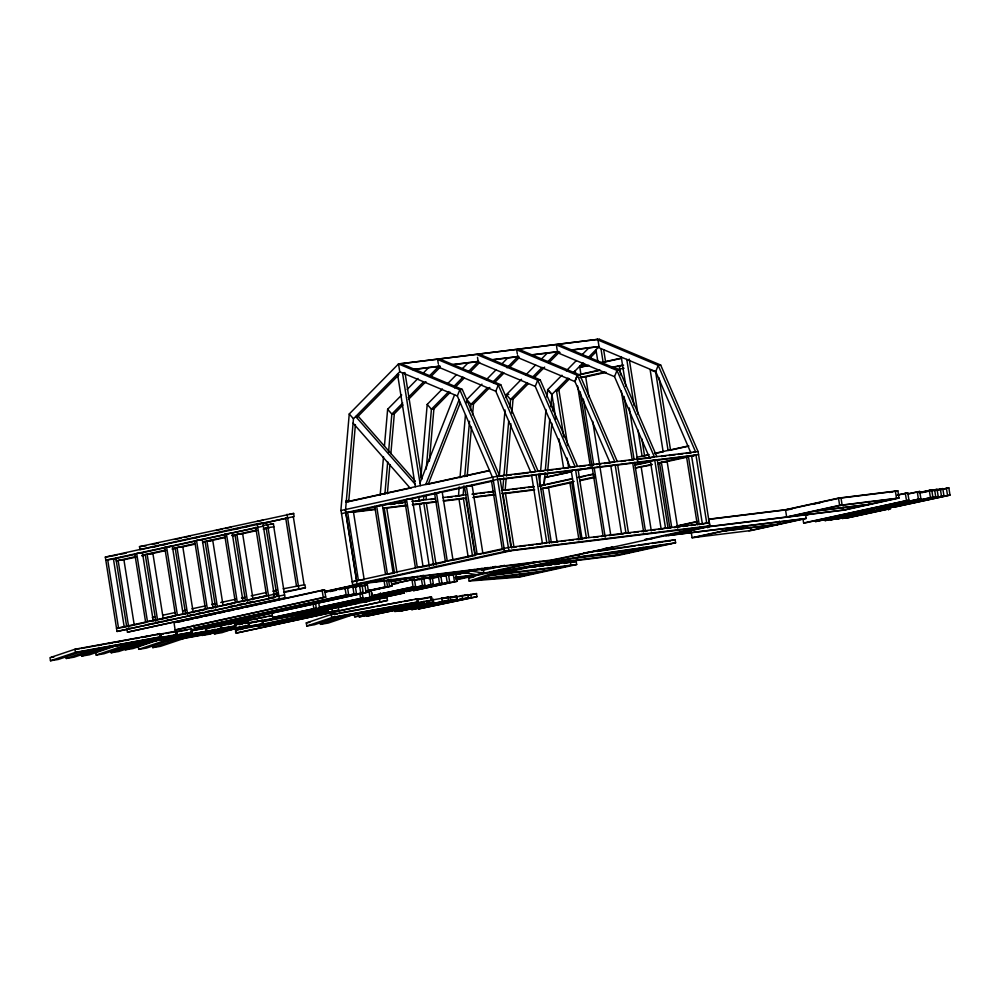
<?xml version="1.0" encoding="UTF-8"?>
<svg xmlns="http://www.w3.org/2000/svg" width="1000" height="1000" viewBox="0 0 1000 1000"><rect width="100%" height="100%" fill="white"/><g stroke="black" fill="none" stroke-linecap="round" stroke-linejoin="round"><path stroke-width="1.5" d="M499.663 475.938L462.275 389.425L401.012 363.638L398.5 363.938L349.25 413.988L340.863 510.55L497.188 476.238L698.062 451.55L709.712 525.9L705.35 526.862M345.575 509.525L353.462 418.775L399.75 371.75L457.337 395.988L492.463 477.275M348.812 500.513L346.025 500.887L346.188 501.912L348.713 501.6L355.4 424.625M380.175 495.112L383.512 456.8M384.438 446.062L387.638 409.275L401.725 394.963M384.9 494.038L387.713 461.75M388.512 452.525L391.85 414.075L402.75 403M387.375 493.738L389.913 464.525M390.85 453.75L394.325 413.775L403.038 404.913M419.212 496.388L418.812 500.975L423.537 499.938L423.938 495.325M420.812 477.987L427.212 404.412L442.375 389M426.213 469.188L431.425 409.212L448.862 391.5M426.012 499.637L426.413 495.025M429.35 461.2L433.9 408.913L450.25 392.3M455.375 496.488L458.475 496.112L459.188 486.925M459.988 477.725L465.45 414.875M466.512 402.612L466.788 399.55L481.95 384.137M463.913 485.85L463.113 495.075L458.387 496.112M464.712 476.625L469.525 421.262M470.462 410.5L471 404.35L487.35 387.738M467.188 476.325L471.463 427.113M472.537 414.812L473.475 404.05L489.812 387.438M499.3 475.925L505.025 410.012M506.087 397.75L506.35 394.688L521.525 379.275M502.688 490.213L503.75 477.912M504.025 474.837L508.7 421.012M509.9 407.175L510.575 399.487L526.912 382.875M505.163 489.913L506.1 479.15M506.362 476.075L510.9 423.787M511.838 413.025L513.05 399.188L528.3 383.675M539.45 484.637L540.375 473.913M540.638 470.838L545.975 409.538M547.038 397.275L547.7 389.6L551.912 394.4L555.812 419M545.1 472.837L544.038 485.138L544.65 477.525L568.062 472.625M545.375 469.762L549.775 419.012M550.85 406.712L551.912 394.4M547.175 477.137L547.438 474.062M547.712 470.988L551.85 423.312M552.925 411.012L553.587 403.325M419.95 482.887L454.575 394.825M457.337 395.988L459.8 389.725L462.275 389.425M459.025 399.9L425.775 484.462L428.25 484.162L460.375 402.463M438.275 363.575L437.625 359.487L498.263 385L535.65 471.512L530.925 472.55L495.8 391.262L498.263 385L500.737 384.7L538.125 471.213M570.375 467.7L535.25 386.413L537.712 380.15L540.188 379.85L577.575 466.362M617.275 461.488L579.888 374.975L577.288 375.288L574.825 381.55L517.888 357.6L517.513 355.225M517.3 353.862L516.65 349.775L577.288 375.288L574.95 381.538L610.075 462.825M556.35 344.888L616.987 370.412L654.375 456.925L649.65 457.962L614.525 376.675L616.987 370.412L619.45 370.112L656.85 456.625M689.112 453.288L690.913 452.887L655.738 371.613L658.2 365.35L660.675 365.037L698.062 451.55M357.013 417.388L398.988 374.725M407.137 389.462L417.975 378.45M423.387 372.95L428.8 367.45M408.2 397.463L423.45 381.962M428.9 376.425L437.625 367.562L440.1 367.275M408.488 399.375L425.925 381.662M431.375 376.125L440.1 367.262M447.788 383.5L456.463 374.688M461.875 369.188L468.375 362.587M454.312 385.962L463.025 377.1M468.475 371.562L477.2 362.7M454.6 387.875L464.412 377.9M469.862 372.362L479.663 362.4M486.287 379.738L496.037 369.825M501.45 364.325L507.95 357.725M492.788 382.2L502.6 372.238M506.962 367.812L516.763 357.837L519.25 357.55L509.438 367.5M494.175 383L503.988 373.038M525.85 374.875L535.6 364.963M541.025 359.462L547.525 352.863M532.362 377.337L542.175 367.375M547.625 361.838L556.337 352.975L558.825 352.688L549 362.638M534.837 377.038L544.65 367.075M561.938 375.213L547.7 389.675L551.912 394.475L568.062 378.062M566.312 370.763L576.163 360.763M581.638 355.2L589.3 347.413M573.438 372.6L583.125 362.762M588.513 357.287L598.2 347.45M557.625 390.887L569.462 378.862M581.3 366.825L584.525 363.55M589.913 358.075L596.362 351.512M50.487 660.738L75.475 652.337L161.213 636.825L160.712 633.737L74.987 649.237L50 657.65L50.487 660.738L58.25 659.463L81.725 651.562L161.2 636.838M65.95 656.413L66.275 658.475L91.263 650.062L177 634.562L176.513 631.462L175.438 631.275L157.287 634.637M177.2 631.413L190.8 628.888L191.887 629.075L192.375 632.175L97.513 649.287L74.037 657.2L66.275 658.475M81.325 654.025L81.65 656.087L106.638 647.675L192.362 632.175M111.85 646.5L95.688 651.95L96.175 655.05L103.938 653.775L127.413 645.863L235.95 625.925L235.475 622.825L234.387 622.638L192.062 630.475M112.875 646.9L89.412 654.812L81.65 656.087M96.175 655.05L121.163 646.637L206.9 631.138L206.4 628.038L205.338 627.85L191.725 630.363M110.875 650.65L111.2 652.725L136.188 644.312L221.912 628.812L221.425 625.712L220.35 625.525L220.85 628.612L221.925 628.812M142.425 643.538L118.963 651.438L111.2 652.725M150.225 641.425L125.237 649.837L133 648.562L156.463 640.65L152.725 641.112M155.875 640.3L138.238 646.237L138.725 649.338L146.488 648.062L169.95 640.163L249.438 625.425L248.95 622.325L247.875 622.137L235.787 624.375M138.725 649.338L163.713 640.925L249.45 625.425M152.425 645.55L152.75 647.613L177.725 639.2L263.475 623.7L262.975 620.6L261.9 620.413L245.275 623.5M221.887 625.438L272.113 615.45M263.463 623.7L183.975 638.438L160.5 646.338L152.75 647.613M228.137 624.663L232.537 623.175L226.287 623.95M207.675 633.475L201.8 635.462L209.55 634.188L216.887 631.712M227.5 629.475L214.275 633.925L222.037 632.65L233.775 628.7M306.288 622.913L331.262 614.5L417.887 598.825L418.375 601.925L331.763 617.587L306.775 626L306.288 622.913L309.862 622.312M334.575 614.712L337.512 613.725L331.262 614.5L331.763 617.587L418.375 601.925M338 616.825L314.538 624.725L306.775 626M320.15 622.275L320.475 624.338L345.462 615.925L432.062 600.262L431.575 597.175L430.5 596.975L416.75 599.525M432.062 600.262L351.7 615.163L328.237 623.062L320.475 624.338M468.675 577.962L481.9 573.513M400.075 363.825L597.875 339.338L599.025 346.562L572.475 350M597.875 339.338L398.537 363.95L459.8 389.725L497.188 476.238L508.837 550.588L710.588 525.737L553.562 560.2M588.725 365.288L579.812 367.238L588.225 365.637M600.612 362.675L621.413 358.113M604.562 362.05L620.913 358.462M579.138 374.55L599.938 369.988M611.825 367.375L619.263 365.737L620.712 374.975M598.787 370.55L580.95 374.475L579.65 366.213L582.112 365.9M612.15 367.625L622.55 365.337M581.112 377.325L604.888 372.1M616.775 369.487L624.075 368.3M583.913 377.262L606.2 372.375M139.5 546.638L293.65 513.425L294.137 516.525L139.987 549.738L139.5 546.638L146.088 545.825M152.175 544.487L158.262 543.15M175 539.487L181.075 538.15M184.125 537.475L190.212 536.138M216.062 530.462L222.15 529.125M225.2 528.462L231.275 527.125M257.137 521.45L263.225 520.112M289.088 514.438L293.65 513.425M346.188 501.912L489.513 470.45M348.713 501.6L411.213 487.875M427.975 484.2L488.938 470.812M263.35 526.163L274.637 597.4L117.013 631.45L105.325 557.1L257.188 523.75L266.363 522.55L266.837 525.575M117.175 555.05L105.325 557.1M120.213 554.388L126.287 553.05M152.1 547.388L158.175 546.05M161.213 545.388L167.288 544.05M193.1 538.387L199.175 537.05M202.213 536.388L208.287 535.05M234.1 529.375L240.175 528.05M243.212 527.375L249.288 526.05M256.887 524.375L262.962 523.05L263.45 526.138L105.825 560.188M264.488 522.962L266.363 522.55M263.712 523.212L286.537 518.2M263.075 525.45L273.412 523.737L273.9 526.838L268.038 527.562L279.312 598.8L127.463 632.15L126.962 629.05L130 628.375M270.375 524.4L273.412 523.737M113.112 559.15L135.887 554.15M140.45 553.15L164.737 547.812M167.775 547.15L195.113 541.15M199.675 540.15L228.525 533.812M231.562 533.138L255.863 527.812M116.275 560.887L136.012 556.55M142.088 555.212L164.862 550.212M172.463 548.55L195.238 543.55M202.825 541.888L225.613 536.875M231.688 535.55L255.975 530.212M263.575 528.55L268.125 527.55L267.638 524.45M122.037 560.175L135.712 557.175M141.788 555.837L144.825 555.175M149.375 554.175L166.075 550.513M172.15 549.175L175.188 548.513M181.262 547.175L194.938 544.175M202.525 542.5L205.562 541.838M208.6 541.175L225.3 537.5M232.9 535.837L235.938 535.175M240.487 534.175L257.2 530.5M263.263 529.175L269.337 527.837M341.525 513.638L497.675 479.338L698.562 454.65M351.538 511.987L353.4 511.575L364.2 579.712L358.425 580.425L347.638 512.288L353.4 511.575M410.425 499.05L412.3 498.638L423.088 566.788L417.325 567.487L406.525 499.35L412.3 498.638M470.262 485.913L472.137 485.5L482.925 553.65M352.362 511.887L375.175 506.875M378.212 506.2L405.6 500.2M410.163 499.188L439.062 492.85M442.113 492.175L464.925 487.163M469.487 486.163L492.312 481.163M571.562 467.45L575.1 466.662L537.712 380.15L477.075 354.637M564.338 472.8L571.8 471.4M611.25 462.562L614.8 461.788L577.413 375.275M544.587 477.537L571.575 471.613M577.562 470.3L585.037 468.65M588.025 468L591.025 467.337M637.112 457.225L649.075 454.588M655.062 453.275L687.962 446.05M644.075 455.938L648.562 454.95M654.538 453.638L663.512 451.662M669.5 450.35L688.95 446.075M540.375 485.613L572.163 478.638M578.212 477.312L593.35 473.988L593.837 477.088L580.225 480.075M650.088 461.525L634.95 464.85L637.837 464.5M656.15 460.2L659.175 459.538M539.312 486.175L545.788 484.75M547.275 484.425L572.525 478.875M578.462 477.575L585.887 475.95M587.7 475.55L593.663 474.237M629.3 407.925L638.25 464.45L649.513 462.025M693.238 452.375L695.588 451.863L658.2 365.35L596.938 339.562L599.438 339.325M540.862 488.713L574.163 481.4M652.1 464.3L635.45 467.95L651.812 464.913M658.15 462.962L688.425 456.325L699.212 524.462M546.638 488.013L570.85 482.688M579.938 480.7L595.075 477.375M657.862 463.587L660.9 462.925M663.925 462.25L688.138 456.938M691.162 456.275L694.188 455.613L657.113 460.163M152.3 617.537L155.338 616.875M162.95 615.2L175.113 612.537M182.725 610.862L185.763 610.188M191.85 608.862L205.538 605.85M216.188 603.513L211.625 604.513L215.875 604M220.75 602.513L235.963 599.175M242.05 597.837L245.087 597.163M251.175 595.837L266.388 592.487M274 590.825L277.038 590.15M283.125 588.812L304.925 584.663L305.425 587.762L284.125 592.438M116.525 628.35L274.15 594.3M152.787 620.638L155.838 619.975M161.912 618.638L175.613 615.625M183.212 613.962L186.262 613.288M193.863 611.625L206.038 608.95M212.113 607.612L215.162 606.95M222.763 605.275L234.938 602.6M253.188 598.6L266.875 595.588M272.962 594.25L277.525 593.25M283.612 591.912L305.425 587.762M123.812 627.312L146.588 622.312M154.175 620.638L175.438 615.975M183.038 614.312L205.812 609.3M213.4 607.638L234.662 602.975M242.262 601.3L266.55 595.975M273.475 594.775L278.038 593.775M146.713 624.712L152.787 623.375M155.825 622.712L161.9 621.375M164.938 620.712L171.012 619.375M187.712 615.712L193.787 614.375M196.825 613.713L202.9 612.375M205.938 611.712L212.013 610.375M228.713 606.712L234.788 605.375M237.825 604.712L243.9 603.375M246.938 602.712L253.012 601.375M269.713 597.7L284.6 595M117.013 631.45L274.637 597.4M352.188 581.788L508.475 547.475M352.312 581.775L356.675 580.812L345.4 509.588M424 566.663L445.3 561.987M452.9 560.312L475.712 555.312M483.325 553.638L503.1 549.3M273.8 526.862L285.087 598.088L127.463 632.15M322.125 590.237L174.013 622.75L175.15 629.987L325.75 597.163L324.6 589.925L322.125 590.237L323.275 597.463L175.15 629.987M178 622.112L184.037 620.788M187.062 620.125L193.113 618.8M196.137 618.138L202.175 616.812M205.2 616.15L215.775 613.825M218.8 613.162L224.85 611.838M227.875 611.163L233.912 609.837M236.938 609.175L242.987 607.85M246.012 607.188L267.162 602.537M270.188 601.875L324.6 589.925M509.462 550.45L352.562 584.9L553.688 560.188M324.412 591.625L360.925 583.612M363.638 583.125L511.2 550.725M543.9 543.4L546.812 542.762L536.013 474.625L531.65 475.588L542.45 543.725M325.375 591.65L352.75 585.638M325.238 591.888L357.8 584.725M324.675 592.25L347.45 587.25L348.587 594.475L196.737 627.812L194.262 628.125L193.8 625.225M330.062 591.587L336.138 590.25M339.175 589.587L355.312 586.287L356.45 593.513L202.125 627.15L356.45 593.513M344.675 588.612L355.312 586.287M352 587.425L362.062 585.45L363.2 592.675L208.875 626.325L363.2 592.675M352.95 587.45L362.062 585.45M358.837 586.438L367.388 584.8L368.537 592.025L214.2 625.675L368.537 592.025M359.8 586.462L367.388 584.8M583.475 538.538L586.388 537.9L575.588 469.762L571.225 470.725L582.025 538.862M392.125 583.862L414.412 579.212L415.55 586.438L371.938 595.775L371.025 589.987M391.55 584.225L414.412 579.212M194.262 628.125L348.587 594.475M413.7 580.037L423.787 578.062L424.938 585.288L381.325 594.625L424.938 585.288M413.125 580.4L423.787 578.062M366.8 590.862L387.525 586.55L386.65 581.05M367.75 590.9L387.525 586.55M419.113 579.663L433.8 576.75M368.237 590.975L392.013 586L390.925 579.113M426.15 578.362L432.25 577.025L433.387 584.25L389.787 593.587L433.387 584.25M366.15 591.675L392.013 586M432.262 577.612L440.825 575.962L441.975 583.188L398.363 592.525L441.975 583.188M428.638 578.638L440.825 575.962M430.863 578.663L436.95 577.325M440 576.65L446.087 575.312L447.238 582.55L406.1 591.575L449.712 582.238L448.562 575.013L442.475 576.35M448.738 575.438L453.312 574.425L454.45 581.663L413.312 590.688L456.925 581.35L455.775 574.125L449.688 575.462M667.738 527.95L670.713 527.3M676.65 526L697.45 521.425M670.212 527.65L667.15 528.337L670.863 527.938M676.15 526.35L696.95 521.775M481.587 570.525L504.45 565.513M271.775 611.788L272.688 617.562L316.3 608.225L315.387 602.45M318.738 602.975L319.425 607.3L363.025 597.975L362.113 592.188M371.938 595.775L415.55 586.438M316.3 608.225L272.688 617.562M363.025 597.975L319.425 607.3M372.413 596.812L328.812 606.15L372.413 596.812L371.725 592.475M380.875 595.775L337.262 605.112L380.875 595.775L380.412 592.888M456.163 579.312L536.95 561.575M456.763 579.738L540.05 561.45M389.45 594.725L345.838 604.062L389.45 594.725L389 591.838M397.188 593.775L353.587 603.112L397.188 593.775L396.737 590.875M552.05 559.975L612.675 547.212L605.025 548.337M699.7 527.55L644.85 539.6L650.625 538.888M243.137 628.3L316.112 612.913L252.362 626.912L243.512 628.362L242.812 626.237M404.4 592.888L360.8 602.225L404.4 592.888L403.95 590M338.237 607.5L386.962 597.362L387.463 600.45L236.6 633.013L236.112 629.925L255.925 625.575M846.025 509.688L707.513 526.7L665.913 535.837L804.325 518.837M240.075 629.612L243.088 628.95M364.175 602.362L367.212 601.7M382.413 598.362L386.962 597.362M668.3 535.575L709.987 526.4L708.838 519.163L790.775 509.1M838.487 498.113L785.512 509.75L786.663 516.975L839.638 505.337L899 498.05L897.85 490.825L838.487 498.113L839.638 505.337M787.987 509.438L840.962 497.812L842.113 505.037L789.137 516.663M328.4 611.388L258.05 626.2L328.4 611.388L328.075 609.325M491.763 574.963L533.362 565.825M497.525 574.25L539.138 565.112M338.8 610.2L264.163 625.95L338.8 610.2L338.312 607.1L333.038 607.75M387.463 600.45L236.55 633.025L235.725 633.125L235.55 629.963M564.425 563.45L570.413 562.137L570.9 565.225L519.987 576.413L519.55 573.3M659.887 542.487L662.925 541.825M889.325 492.45L895.375 491.125L896.525 498.35L843.55 509.988L843.088 507.088M571.712 562.413L576.188 561.425L576.675 564.525L519.338 577.112L469.125 581.062L539.487 572.1M671.587 540.475L675.125 539.7L675.612 542.8L618.275 555.388L532.537 565.925M894.825 491.488L897.85 490.825M691.162 531.962L692.075 537.737L745.062 526.112M694.55 537.438L747.525 525.8M612.513 556.1L663.363 544.925M805.5 515.112L813.062 513.45M897.75 494.85L907.788 492.887L908.938 500.125L806.1 522.7L803.625 523.013L802.938 518.663M897.2 495.213L907.788 492.887M908.175 493.75L919.725 491.45L920.875 498.688L815.562 521.575L920.875 498.688M907.625 494.113L919.725 491.45M918.675 492.6L931.737 489.975L932.887 497.2L877.438 509.137L932.887 497.2M354.675 616.8L369.425 614.2L354.675 616.8L354.35 614.738M365.25 614.513L412.625 604.663L371.025 613.8L365.25 614.513L364.925 612.45M919.638 492.638L931.737 489.975M432.75 599.913L448.225 597.15L448.713 600.25L399.325 611.1L394.787 611.45L394.462 609.388M920.975 492.612L937.062 489.325L938.213 496.55L882.763 508.488L938.213 496.55M921.925 492.65L927.987 491.312M931.012 490.65L937.062 489.325M748.875 530.775L801.862 519.15M932.763 490.588L942.8 488.612L943.95 495.838L888.5 507.775L943.95 495.838M442.238 598.462L448.225 597.15M805.512 514.1L806.2 518.438L751.35 530.475L692.075 537.737M899 498.05L844.15 510.1L708.112 526.812M424.175 603.237L359.188 616.875L424.175 603.237L423.85 601.175M442.65 598.562L456.725 596.112L457.212 599.212L401.225 610.862L457.212 599.212M933.713 490.613L942.8 488.612M935.788 490.5L948.85 487.875L950 495.1L894.55 507.038L950 495.1M941.287 489.538L948.85 487.875M450.812 597.413L456.725 596.112M433.587 602.125L366.538 616.2L433.587 602.125L433.1 599.025M451.675 597.65L467.912 594.65L468.4 597.737L411.775 609.625L468.4 597.737M458.963 596.613L467.912 594.65M464.762 595.588L476.5 593.562L477 596.663L418.562 608.938L477 596.663M394.787 611.45L448.713 600.25M467.525 595.538L476.5 593.562M803.625 523.013L908.938 500.125M876.988 510.275L835.85 519.312L879.463 509.975L876.988 510.275L876.525 507.388M888.413 508.875L846.8 518.013L890.875 508.575L888.413 508.875L888.575 509.913M390.125 581.6L417.612 576.5M420.662 575.938L423.725 575.363M393.25 581.4L400.825 580M403.862 579.438L406.887 578.875M392.137 584.412L398.25 583.275M413.525 580.45L421.163 579.025M424.212 578.462L474.6 569.55M431.65 577.475L490.988 567.5M81.225 648.462L137.787 637.987M140.838 637.413L160.712 633.737M98.325 645.562L101.35 645M108.912 643.6L111.938 643.037M114.963 642.475L122.513 641.075M125.538 640.512L128.562 639.963M136.125 638.562L139.15 638M142.175 637.438L149.725 636.038M159.688 634.575L163.588 633.925M165.8 633.45L174.975 631.75M473.85 577.112L468.638 577.975L469.175 581.062L494.15 572.65L493.825 570.588L494.087 572.663L579.625 556.812L675.612 542.8M178.125 631.625L187.288 629.925M500.337 571.888L580.875 556.987L643.475 549.3L643.15 547.225M192.65 630.588L265.9 617M268.938 616.438L271.962 615.875M254.05 619.587L257.1 619.012M206.137 628.538L221.425 625.712M236.725 624.6L248.95 622.325M239.225 624.612L242.25 624.05M248.162 623.088L300.1 613.462M157.775 640.025L160.8 639.462M174.412 636.938L181.975 635.538M184.988 634.975L188.012 634.412M206.163 631.05L209.188 630.5M212.2 629.938L215.225 629.375M218.25 628.812L235.963 625.925L235.463 622.825M249.213 623.15L262.975 620.6M261.837 620.938L307.337 612.5M310.363 611.95L313.4 611.388M262.175 621.263L314.113 611.638M262.188 621.65L316.775 611.538M319.812 610.975L325.875 609.85L324.8 609.663M339.025 613.45L373.913 606.987M376.938 606.425L401.2 601.925M404.237 601.362L411.825 599.95M414.85 599.388L417.887 598.825M419.45 599.425L431.575 597.175M455.913 578.312L471.275 575.788M455.775 578.725L468.088 576.7M51.288 657.438L53.875 657.013M583.713 553.038L675.125 539.7M597.025 551.45L635.25 545.862M638.3 545.425L649 543.862M652.062 543.413L662.763 541.85M664.4 541.613L670.45 540.725L668.662 541.225M477.638 569.1L482.212 568.438M485.262 567.987L488.312 567.55M492.875 566.875L495.925 566.438M494.05 567.05L497.113 566.613M501.7 565.938L504.75 565.487M670.938 543.825L580.7 557L579.625 556.812L579.3 554.738M437.625 359.487L440.1 359.175L500.737 384.7M412.35 369.5L440.125 366.087M452.463 364.575L478.688 361.35M491.037 359.837L518.8 356.425M531.138 354.9L558.913 351.488M569.712 350.163L599.025 346.562M415.112 369.35L438.25 366.5M452.137 364.8L478.363 361.575M493.787 359.675L516.938 356.838M532.362 354.938L555.5 352.088M560.062 352.425L557.587 352.738L614.525 376.675M404.988 372.612L402.512 372.912L420.387 485.65M618.438 365.838L623.587 365.213M579.913 377.575L585.688 376.863L588.85 396.812M508.825 394.387L506.35 394.688L510.575 399.487L513.05 399.188M394.325 413.775L391.85 414.075L387.638 409.275M433.9 408.913L431.425 409.212L427.212 404.412M473.475 404.05L471 404.35L466.788 399.55M499.012 476.438L503.638 475.875M506.737 475.487L511.375 474.925M514.462 474.538L528.362 472.837M539.188 471.5L543.812 470.938M546.912 470.55L553.088 469.787M556.175 469.412L560.812 468.85M563.913 468.462L568.538 467.9M579.362 466.562L585.538 465.8M588.625 465.425L593.263 464.85M596.35 464.475L600.988 463.913M604.087 463.525L610.262 462.762M621.075 461.438L625.712 460.863M628.8 460.487L633.438 459.913M636.525 459.538L650.438 457.825M661.25 456.5L665.888 455.925M668.975 455.55L675.163 454.787M678.25 454.412L682.887 453.837M685.975 453.462L690.812 452.863M499.5 479.538L531.95 475.55M538.125 474.787L572.125 470.613M576.763 470.037L612.3 465.675M616.938 465.1L654.013 460.55M472.137 485.5L466.362 486.213L477.15 554.35L481.488 553.825M380.938 505.213L405.662 502.175M411.838 501.413L435.012 498.562M442.75 497.612L465.925 494.775M472.1 494.012L493.738 491.35M501.463 490.4L533.913 486.413M540.087 485.65L544.725 485.087M390.475 504.462L395.112 503.888M398.2 503.512L402.837 502.938M415.2 501.425L419.837 500.85M430.65 499.525L435.288 498.95M447.65 497.438L452.287 496.863M472.375 494.4L477.013 493.825M480.1 493.45L484.738 492.875M487.825 492.5L494.012 491.737M504.825 490.412L509.462 489.837M512.55 489.462L517.188 488.888M520.275 488.512L524.913 487.938M528 487.562L534.188 486.8M350.525 512.112L375.25 509.075M382.975 508.125L406.15 505.275M412.325 504.513L437.05 501.475M443.237 500.712L466.413 497.863M474.137 496.912L494.225 494.45M501.95 493.5L534.4 489.513M353.888 512.112L375.525 509.462M386.337 508.125L406.425 505.662M412.6 504.9L421.912 503.762M424.963 503.387L435.788 502.05M443.512 501.1L462.05 498.825M472.863 497.5L494.5 494.837M503.775 493.7L534.675 489.9M207.975 541.038L210.85 540.675M169.05 546.725L164.725 547.263L175.512 615.4M839.1 498.225L892 491.725M815.425 503.562L819.963 503.013M812.038 504.162L815.062 503.787M708.512 519.388L791.988 509.125M840.238 505.45L894.65 498.762M508.35 547.5L709.225 522.812M511.712 547.5L516.35 546.938M519.438 546.55L525.612 545.788M528.713 545.413L533.337 544.85M536.438 544.462L541.075 543.9M551.888 542.562L558.062 541.8M561.163 541.425L565.788 540.85M568.888 540.475L573.525 539.913M576.613 539.525L582.788 538.763M593.612 537.438L598.237 536.862M601.337 536.487L605.962 535.913M609.062 535.538L622.962 533.825M627.6 533.263L630.688 532.875M633.787 532.5L638.413 531.925M641.513 531.55L647.688 530.788M650.775 530.413L655.413 529.837M658.5 529.462L661.6 529.087M673.962 527.562L680.138 526.8M683.225 526.425L687.862 525.85M690.95 525.475L695.588 524.9M698.675 524.525L703.312 523.95M815.062 510.975L869.475 504.288L869.013 501.4M813.188 511.388L867.6 504.7M503.988 548.45L504.475 551.55L705.475 526.85M670.163 535.163L806.2 518.438M646.725 539.188L652.5 538.475M725.4 530.675L779.825 523.987L779.362 521.087M723.538 531.087L777.95 524.4M272.825 591.225L275.712 590.862M241.462 597.962L244.35 597.612M557.925 559.25L357.05 583.925L345.275 509.6M573.15 558.425L638.488 550.388M347.45 587.25L344.975 587.55L346.125 594.775M441.413 575.812L468.837 572.45M441 576.35L444.038 575.975M448.612 575.413L453.188 574.85M456.225 574.475L460.8 573.913M540.25 564.5L617.487 555L617.163 552.938M522.737 567.987L576.188 561.425M532.987 567.212L536.075 566.838M539.163 566.45L543.8 565.887M546.888 565.5L551.525 564.938M554.612 564.562L559.25 563.987M279.312 598.8L285.087 598.088M455.575 577.238L478.5 574.412M504.263 571.175L515.05 569.837M494.087 572.663L500.4 571.888L476.887 579.788L524.062 576.075M455.175 577.762L473.475 575.513M499.275 572.263L510.062 570.938M211.625 607.888L207.3 608.425L196.5 540.288L202.275 539.575L213.062 607.712M490.938 575.062L576.675 564.525M488.675 575.812L565.913 566.325M152.65 617.463L155.538 617.112M323.275 597.463L325.75 597.163M447.238 582.55L449.712 582.238M454.45 581.663L456.925 581.35M479.137 579.038L544.475 571L544.15 568.938M151.788 621.025L147.463 621.562L136.675 553.425L142.438 552.712L153.238 620.85M404.288 590.7L403.462 590.8L407.25 590.462M79.975 648.625L74.987 649.237L75.475 652.337L81.725 651.562M345.45 615.938L351.7 615.163M163.713 640.925L169.95 640.163M177.725 639.2L183.975 638.438M91.263 650.062L97.513 649.287M127.413 645.863L121.163 646.637L120.838 644.575M236.112 629.925L238.75 629.712M477.575 569.1L483.4 570.138L483.888 573.225L469.338 570.662M463.925 571.1L465.012 571.287M461.15 572.013L476.3 574.688M599.412 339.263L660.675 365.037M598.175 347.388L655.738 371.613M558.812 344.588L619.45 370.112M519.125 349.462L579.763 374.988M479.55 354.325L540.188 379.85M535.25 386.413L478.312 362.463L477.5 357.362M495.8 391.262L438.875 367.3L438.488 364.938M415.375 481.337L358.162 416.213L355.688 416.525L414.938 483.963M349.25 413.988L353.462 418.775M353.088 423.137L409.988 487.912M946.388 488.175L947.525 495.4M940.325 488.925L941.475 496.15M934.587 489.625L935.738 496.85M929.275 490.275L930.413 497.512M917.25 491.763L918.4 498.988M905.312 493.188L906.462 500.425M750.375 527.45L750.837 530.337M707.513 526.7L707.675 527.737M686.55 456.725L697.35 524.875M659.112 377.863L670.55 450.112L668.075 450.425L655.662 372.025L650.138 369.7L663.1 451.512M677.7 528.175L667.138 461.55L661.375 462.262L671.688 527.375M659.5 462.675L669.812 527.775M657.212 459.738L668 527.875M629.25 359.1L638 414.375M641.888 438.938L644.562 455.825L642.1 456.125L637.962 430.025M626.775 359.4L634.075 405.462M641.075 466.35L651.287 530.8M621.25 357.075L625.887 386.35M624.113 396.463L634.075 459.387M634.562 462.45L645.5 531.512M621.275 390.737L632.212 459.8M632.7 462.863L643.637 531.925M603.675 349.812L605.575 361.825L603.1 362.125L600.962 348.612M617.638 464.6L628.425 532.737M628.938 552.388L629.038 553.025M595.975 349.7L597.875 361.725M627.062 552.375L627.225 553.425M618.175 554.75L618.275 555.388M592.737 421.375L610.725 534.938M583.312 399.062L593.763 465.05M594.25 468.125L605.188 537.188M580.225 391.8L603.075 536.062M575.2 370.725L575.688 373.8M577.638 386.075L590.275 465.913M578.062 469.462L588.85 537.6M556.562 346.25L557.212 350.35M567.712 445.65L558.837 389.588L556.362 389.888L563.8 436.863M571.712 481.938L580.825 539.487M567.163 458.075L568.6 467.163M569.837 482.35L578.95 539.9M558.975 438.988L563.6 468.188M557.137 542.112L548.513 487.6L542.737 488.3L551.375 542.812M538.488 474.325L549.5 543.225M505.412 493.075L514.05 547.587M502.938 493.375L511.575 547.888M500.15 479.038L510.95 547.175M492.825 477.2L504.6 551.538M491.45 480.712L502.238 548.85M464.487 486.625L475.288 554.763M465.838 497.938L474.963 555.475M472.488 555.775L463.375 498.237L459.012 499.2L468.125 556.737M470.737 594.275L471.225 597.375M462.137 595.35L462.638 598.45M462.113 598.288L462.275 599.338M460.288 598.6L460.462 599.738M436.45 492.788L447.238 560.925L453.013 560.212L442.212 492.075L434.575 493.2L445.363 561.337M450.125 596.925L450.625 600.013M438.35 576.263L439.5 583.5M441.625 597.962L442.125 601.062M426.275 502.8L436.1 564.888M405.225 374.113L421.863 479.225M433.625 565.188L423.8 503.1L419.438 504.062L429.263 566.15M398.5 363.938L399.775 371.763M397.525 374.012L415.375 486.725M429.775 577.325L430.913 584.55M430.5 596.975L430.988 600.075M426.662 600.862L426.987 602.938M421.325 578.362L422.463 585.588M404.663 499.762L415.45 567.9M416.812 598.638L417.3 601.737M417.25 601.987L417.575 604.05M411.938 579.513L413.075 586.737M386.7 507.663L397.013 572.775M384.225 507.962L394.538 573.075M388.45 579.425L389.538 586.3M374.738 506.325L385.538 574.475M383.963 579.975L385.05 586.85M379.387 598.462L379.875 601.562M368.8 589.888L369.95 597.125M364.913 585.1L366.062 592.325M359.588 585.75L360.737 592.987M359.875 593.938L360.562 598.275M362.512 612.938L362.837 615.013M341.037 510.538L352.688 584.888M352.837 586.587L353.975 593.812M331.875 608.938L332.212 611M325.812 609.5L326.138 611.575M321.475 610.138L321.8 612.2M313.137 604.2L313.825 608.538M313.512 611.025L313.837 613.1M293.312 516.625L304.1 584.775M287.05 514.237L298.825 588.575M285.675 517.75L296.462 585.887M266.163 527.975L276.95 596.112M257.188 523.75L268.863 598.112M255.712 527.288L266.512 595.425M262.65 620.55L263.15 623.638M261.9 620.413L262.387 623.513M252.95 598.812L242.638 533.7L236.875 534.412L247.425 601.038M235 534.812L245.312 599.925M248.637 622.275L249.125 625.363M247.875 622.137L248.375 625.237M226.425 533.713L237.213 601.85L242.987 601.15L232.188 533L224.55 534.125L235.338 602.263M235.138 622.762L235.637 625.862M234.387 622.638L234.887 625.725M223.038 605.375L212.725 540.262L206.95 540.975L217.262 606.087M221.112 625.65L221.6 628.75M205.087 541.388L215.637 608.013M194.638 540.688L205.425 608.837M206.088 627.975L206.575 631.075M205.338 627.85L205.825 630.938M193.125 611.95L182.812 546.838L177.037 547.55L187.587 614.175M191.562 629.012L192.05 632.112M190.8 628.888L191.3 631.987M175.162 547.95L185.475 613.062M176.5 631.462L176.988 634.562M176.188 631.4L176.675 634.5M175.438 631.275L175.925 634.362M163.2 618.513L152.887 553.4L147.125 554.113L157.438 619.225M160.4 633.675L160.888 636.775M159.637 633.538L160.138 636.638M145.25 554.525L155.8 621.15M134.8 553.825L145.6 621.975M134.225 624.875L123.912 559.763L118.138 560.475L128.688 627.1M115.775 557.788L126.587 626M615.163 464.9L610.8 465.863L621.587 534L625.95 533.038L615.163 464.9M654.737 460.037L650.375 461L661.162 529.138L665.525 528.175L654.737 460.037M695.962 454.975L691.6 455.925L702.387 524.075L706.75 523.112L695.962 454.975M321.037 607.65L279.913 616.675L323.512 607.337L321.037 607.65M328.787 606.7L287.65 615.725L331.25 606.388L328.787 606.7M337.362 605.638L296.225 614.675L339.837 605.337L337.362 605.638M345.812 604.6L304.675 613.638L348.288 604.3L345.812 604.6M355.2 603.45L314.062 612.475L357.675 603.15L355.2 603.45M866 511.625L824.862 520.65L868.475 511.312L866 511.625M871.538 510.95L830.4 519.975L874.013 510.65L871.538 510.95M883.462 509.487L842.337 518.513L885.938 509.175L883.462 509.487M382.388 505.213L376.613 505.925L387.4 574.062L393.175 573.35L382.388 505.213M172.362 546.138L166.588 546.85L177.375 614.987L183.15 614.288L172.362 546.138M113.462 559.075L107.688 559.788L118.488 627.925L124.25 627.212L113.462 559.075"/></g></svg>
